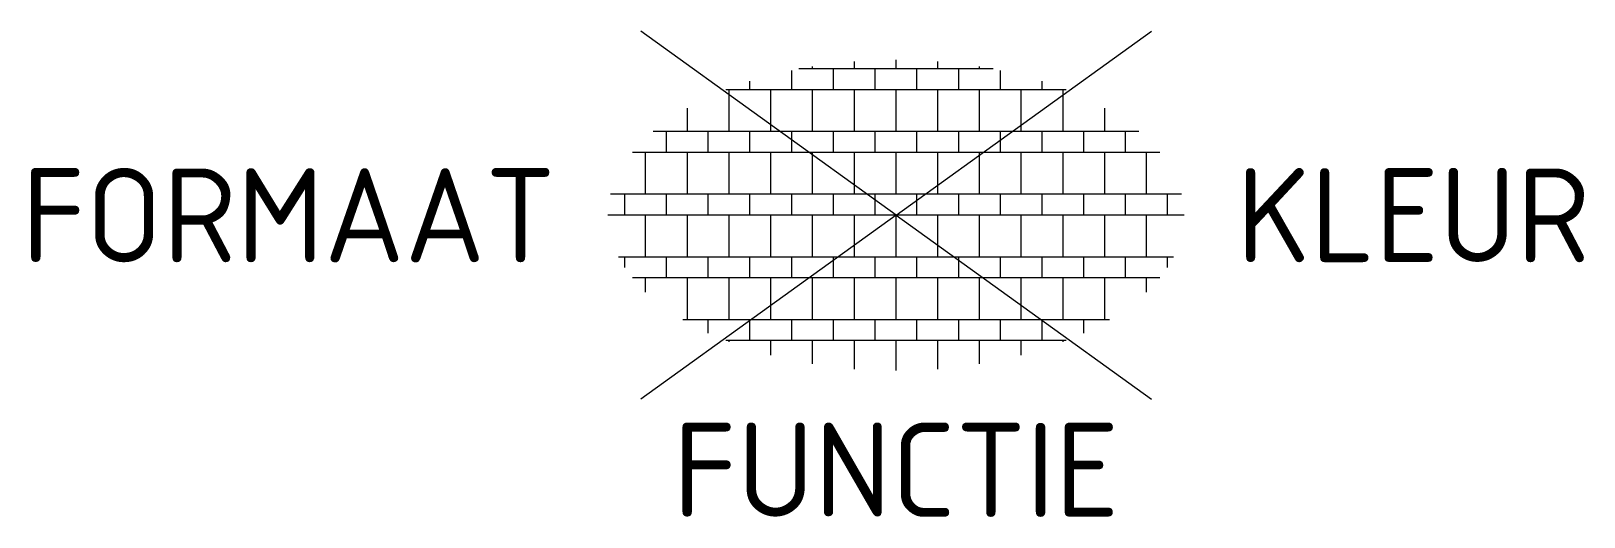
# Model space of a CAD drawing. Extents: x -16.6 to 13.2, y -5.8 to 3.5.
import ezdxf
from ezdxf.enums import TextEntityAlignment as Align

# ---------------------------------------------------------------- set-up
doc = ezdxf.new("R2010")
doc.units = 0
doc.styles.add('NLCS-ISO', font='NLCS-ISO.ttf')

msp = doc.modelspace()

# ---------------------------------------------------------------- linework, layer by layer
for p, q in [((0, 0), (-4.895, 3.524)), ((0, 0), (4.895, 3.524)), ((-2.001, 2.401), (-2.001, 2.773)), ((-1.601, 2.801), (-1.864, 2.801)), ((-1.6, 2.801), (-1.6, 2.847)), ((-0.8, 2.801), (-1.6, 2.801)), ((-1.2, 2.401), (-1.2, 2.801)), ((-0.8, 2.801), (-0.8, 2.944)), ((0, 2.801), (-0.8, 2.801)), ((-0.4, 2.401), (-0.4, 2.801)), ((0, 2.801), (0, 2.975)), ((0.8, 2.801), (0, 2.801)), ((0.4, 2.401), (0.4, 2.801)), ((0.8, 2.801), (0.8, 2.944)), ((1.6, 2.801), (0.8, 2.801)), ((1.2, 2.401), (1.2, 2.801)), ((1.6, 2.801), (1.6, 2.847)), ((1.864, 2.801), (1.6, 2.801)), ((2, 2.401), (2, 2.773)), ((-3.201, 2.401), (-3.263, 2.401)), ((-2.401, 2.401), (-3.201, 2.401)), ((-3.201, 1.6), (-3.201, 2.4)), ((-2.801, 2.401), (-2.801, 2.564)), ((-1.601, 2.401), (-2.401, 2.401)), ((-2.401, 1.6), (-2.401, 2.4)), ((-0.8, 2.401), (-1.6, 2.401)), ((-1.6, 1.6), (-1.6, 2.4)), ((0, 2.401), (-0.8, 2.401)), ((-0.8, 1.6), (-0.8, 2.4)), ((0.8, 2.401), (0, 2.401)), ((0, 1.6), (0, 2.4)), ((1.6, 2.401), (0.8, 2.401)), ((0.8, 1.6), (0.8, 2.4)), ((2.4, 2.401), (1.6, 2.401)), ((1.6, 1.6), (1.6, 2.4)), ((3.201, 2.401), (2.401, 2.401)), ((2.401, 1.6), (2.401, 2.4)), ((2.801, 2.401), (2.801, 2.564)), ((3.263, 2.401), (3.201, 2.401)), ((3.201, 1.6), (3.201, 2.4)), ((-4.001, 1.6), (-4.001, 2.052)), ((4.001, 1.6), (4.001, 2.052)), ((-4.001, 1.6), (-4.657, 1.6)), ((-4.401, 1.2), (-4.401, 1.6)), ((-3.201, 1.6), (-4.001, 1.6)), ((-3.601, 1.2), (-3.601, 1.6)), ((-2.401, 1.6), (-3.201, 1.6)), ((-2.801, 1.2), (-2.801, 1.6)), ((-1.601, 1.6), (-2.401, 1.6)), ((-2.001, 1.2), (-2.001, 1.6)), ((-0.8, 1.6), (-1.6, 1.6)), ((-1.2, 1.2), (-1.2, 1.6)), ((0, 1.6), (-0.8, 1.6)), ((-0.4, 1.2), (-0.4, 1.6)), ((0.8, 1.6), (0, 1.6)), ((0.4, 1.2), (0.4, 1.6)), ((1.6, 1.6), (0.8, 1.6)), ((1.2, 1.2), (1.2, 1.6)), ((2.4, 1.6), (1.6, 1.6)), ((2, 1.2), (2, 1.6)), ((3.201, 1.6), (2.401, 1.6)), ((2.801, 1.2), (2.801, 1.6)), ((4.001, 1.6), (3.201, 1.6)), ((3.601, 1.2), (3.601, 1.6)), ((4.657, 1.6), (4.001, 1.6)), ((4.401, 1.2), (4.401, 1.6)), ((-4.801, 1.2), (-5.055, 1.2)), ((-4.001, 1.2), (-4.801, 1.2)), ((-4.801, 0.4), (-4.801, 1.2)), ((-3.201, 1.2), (-4.001, 1.2)), ((-4.001, 0.4), (-4.001, 1.2)), ((-2.401, 1.2), (-3.201, 1.2)), ((-3.201, 0.4), (-3.201, 1.2)), ((-1.601, 1.2), (-2.401, 1.2)), ((-2.401, 0.4), (-2.401, 1.2)), ((-0.8, 1.2), (-1.6, 1.2)), ((-1.6, 0.4), (-1.6, 1.2)), ((0, 1.2), (-0.8, 1.2)), ((-0.8, 0.4), (-0.8, 1.2)), ((0.8, 1.2), (0, 1.2)), ((0, 0.4), (0, 1.2)), ((1.6, 1.2), (0.8, 1.2)), ((0.8, 0.4), (0.8, 1.2)), ((2.4, 1.2), (1.6, 1.2)), ((1.6, 0.4), (1.6, 1.2)), ((3.201, 1.2), (2.401, 1.2)), ((2.401, 0.4), (2.401, 1.2)), ((4.001, 1.2), (3.201, 1.2)), ((3.201, 0.4), (3.201, 1.2)), ((4.801, 1.2), (4.001, 1.2)), ((4.001, 0.4), (4.001, 1.2)), ((5.055, 1.2), (4.801, 1.2)), ((4.801, 0.4), (4.801, 1.2)), ((-4.801, 0.4), (-5.475, 0.4)), ((-5.201, 0), (-5.201, 0.4)), ((-4.001, 0.4), (-4.801, 0.4)), ((-4.401, 0), (-4.401, 0.4)), ((-3.201, 0.4), (-4.001, 0.4)), ((-3.601, 0), (-3.601, 0.4)), ((-2.401, 0.4), (-3.201, 0.4)), ((-2.801, 0), (-2.801, 0.4)), ((-1.601, 0.4), (-2.401, 0.4)), ((-2.001, 0), (-2.001, 0.4)), ((-0.8, 0.4), (-1.6, 0.4)), ((-1.2, 0), (-1.2, 0.4)), ((0, 0.4), (-0.8, 0.4)), ((-0.4, 0), (-0.4, 0.4)), ((0.8, 0.4), (0, 0.4)), ((0.4, 0), (0.4, 0.4)), ((1.6, 0.4), (0.8, 0.4)), ((1.2, 0), (1.2, 0.4)), ((2.4, 0.4), (1.6, 0.4)), ((2, 0), (2, 0.4)), ((3.201, 0.4), (2.401, 0.4)), ((2.801, 0), (2.801, 0.4)), ((4.001, 0.4), (3.201, 0.4)), ((3.601, 0), (3.601, 0.4)), ((4.801, 0.4), (4.001, 0.4)), ((4.401, 0), (4.401, 0.4)), ((5.475, 0.4), (4.801, 0.4)), ((5.201, 0), (5.201, 0.4)), ((-4.801, 0), (-5.525, 0)), ((0, 0), (-4.895, -3.524)), ((-4.001, 0), (-4.801, 0)), ((-4.801, -0.8), (-4.801, 0)), ((-3.201, 0), (-4.001, 0)), ((-4.001, -0.8), (-4.001, 0)), ((-2.401, 0), (-3.201, 0)), ((-3.201, -0.8), (-3.201, 0)), ((-1.601, 0), (-2.401, 0)), ((-2.401, -0.8), (-2.401, 0)), ((-0.8, 0), (-1.6, 0)), ((-1.6, -0.8), (-1.6, 0)), ((0, 0), (-0.8, 0)), ((-0.8, -0.8), (-0.8, 0)), ((0.8, 0), (0, 0)), ((0, -0.8), (0, 0)), ((0, 0), (4.895, -3.524)), ((1.6, 0), (0.8, 0)), ((0.8, -0.8), (0.8, 0)), ((2.4, 0), (1.6, 0)), ((1.6, -0.8), (1.6, 0)), ((3.201, 0), (2.401, 0)), ((2.401, -0.8), (2.401, 0)), ((4.001, 0), (3.201, 0)), ((3.201, -0.8), (3.201, 0)), ((4.801, 0), (4.001, 0)), ((4.001, -0.8), (4.001, 0)), ((5.525, 0), (4.801, 0)), ((4.801, -0.8), (4.801, 0)), ((-4.801, -0.8), (-5.321, -0.8)), ((-5.201, -1.003), (-5.201, -0.8)), ((-4.001, -0.8), (-4.801, -0.8)), ((-4.401, -1.2), (-4.401, -0.8)), ((-3.201, -0.8), (-4.001, -0.8)), ((-3.601, -1.2), (-3.601, -0.8)), ((-2.401, -0.8), (-3.201, -0.8)), ((-2.801, -1.2), (-2.801, -0.8)), ((-1.601, -0.8), (-2.401, -0.8)), ((-2.001, -1.2), (-2.001, -0.8)), ((-0.8, -0.8), (-1.6, -0.8)), ((-1.2, -1.2), (-1.2, -0.8)), ((0, -0.8), (-0.8, -0.8)), ((-0.4, -1.2), (-0.4, -0.8)), ((0.8, -0.8), (0, -0.8)), ((0.4, -1.2), (0.4, -0.8)), ((1.6, -0.8), (0.8, -0.8)), ((1.2, -1.2), (1.2, -0.8)), ((2.4, -0.8), (1.6, -0.8)), ((2, -1.2), (2, -0.8)), ((3.201, -0.8), (2.401, -0.8)), ((2.801, -1.2), (2.801, -0.8)), ((4.001, -0.8), (3.201, -0.8)), ((3.601, -1.2), (3.601, -0.8)), ((4.801, -0.8), (4.001, -0.8)), ((4.401, -1.2), (4.401, -0.8)), ((5.321, -0.8), (4.801, -0.8)), ((5.201, -1.003), (5.201, -0.8)), ((-4.801, -1.2), (-5.056, -1.2)), ((-4.001, -1.2), (-4.801, -1.2)), ((-4.801, -1.472), (-4.801, -1.2)), ((-3.201, -1.2), (-4.001, -1.2)), ((-4.001, -2), (-4.001, -1.2)), ((-2.401, -1.2), (-3.201, -1.2)), ((-3.201, -2), (-3.201, -1.2)), ((-1.601, -1.2), (-2.401, -1.2)), ((-2.401, -2), (-2.401, -1.2)), ((-0.8, -1.2), (-1.6, -1.2)), ((-1.6, -2), (-1.6, -1.2)), ((0, -1.2), (-0.8, -1.2)), ((-0.8, -2), (-0.8, -1.2)), ((0.8, -1.2), (0, -1.2)), ((0, -2), (0, -1.2)), ((1.6, -1.2), (0.8, -1.2)), ((0.8, -2), (0.8, -1.2)), ((2.4, -1.2), (1.6, -1.2)), ((1.6, -2), (1.6, -1.2)), ((3.201, -1.2), (2.401, -1.2)), ((2.401, -2), (2.401, -1.2)), ((4.001, -1.2), (3.201, -1.2)), ((3.201, -2), (3.201, -1.2)), ((4.801, -1.2), (4.001, -1.2)), ((4.001, -2), (4.001, -1.2)), ((5.056, -1.2), (4.801, -1.2)), ((4.801, -1.472), (4.801, -1.2)), ((-4.001, -2), (-4.09, -2)), ((-3.201, -2), (-4.001, -2)), ((-3.601, -2.256), (-3.601, -2)), ((-2.401, -2), (-3.201, -2)), ((-2.801, -2.4), (-2.801, -2)), ((-1.601, -2), (-2.401, -2)), ((-2.001, -2.4), (-2.001, -2)), ((-0.8, -2), (-1.6, -2)), ((-1.2, -2.4), (-1.2, -2)), ((0, -2), (-0.8, -2)), ((-0.4, -2.4), (-0.4, -2)), ((0.8, -2), (0, -2)), ((0.4, -2.4), (0.4, -2)), ((1.6, -2), (0.8, -2)), ((1.2, -2.4), (1.2, -2)), ((2.4, -2), (1.6, -2)), ((2, -2.4), (2, -2)), ((3.201, -2), (2.401, -2)), ((2.801, -2.4), (2.801, -2)), ((4.001, -2), (3.201, -2)), ((3.601, -2.256), (3.601, -2)), ((4.09, -2), (4.001, -2)), ((-3.201, -2.4), (-3.264, -2.4)), ((-2.401, -2.4), (-3.201, -2.4)), ((-3.201, -2.425), (-3.201, -2.4)), ((-1.601, -2.4), (-2.401, -2.4)), ((-2.401, -2.68), (-2.401, -2.4)), ((-0.8, -2.4), (-1.6, -2.4)), ((-1.6, -2.847), (-1.6, -2.4)), ((0, -2.4), (-0.8, -2.4)), ((-0.8, -2.944), (-0.8, -2.4)), ((0.8, -2.4), (0, -2.4)), ((0, -2.975), (0, -2.4)), ((1.6, -2.4), (0.8, -2.4)), ((0.8, -2.944), (0.8, -2.4)), ((2.4, -2.4), (1.6, -2.4)), ((1.6, -2.847), (1.6, -2.4)), ((3.201, -2.4), (2.401, -2.4)), ((2.401, -2.68), (2.401, -2.4)), ((3.264, -2.4), (3.201, -2.4)), ((3.201, -2.425), (3.201, -2.4))]:
    msp.add_line(p, q)

# ---------------------------------------------------------------- texts
at = {"style": 'NLCS-ISO'}
msp.add_attdef('FORMAAT', text='', height=1.8, dxfattribs=at).set_placement((-6.525, 0), align=Align.MIDDLE_RIGHT)
msp.add_attdef('KLEUR', text='', height=1.8, dxfattribs=at).set_placement((6.525, 0), align=Align.MIDDLE_LEFT)
at = {"style": 'NLCS-ISO', "flags": 1}
msp.add_attdef('FUNCTIE', text='', height=1.8, dxfattribs=at).set_placement((0, -3.975), align=Align.TOP_CENTER)

doc.saveas('drawing.dxf')
